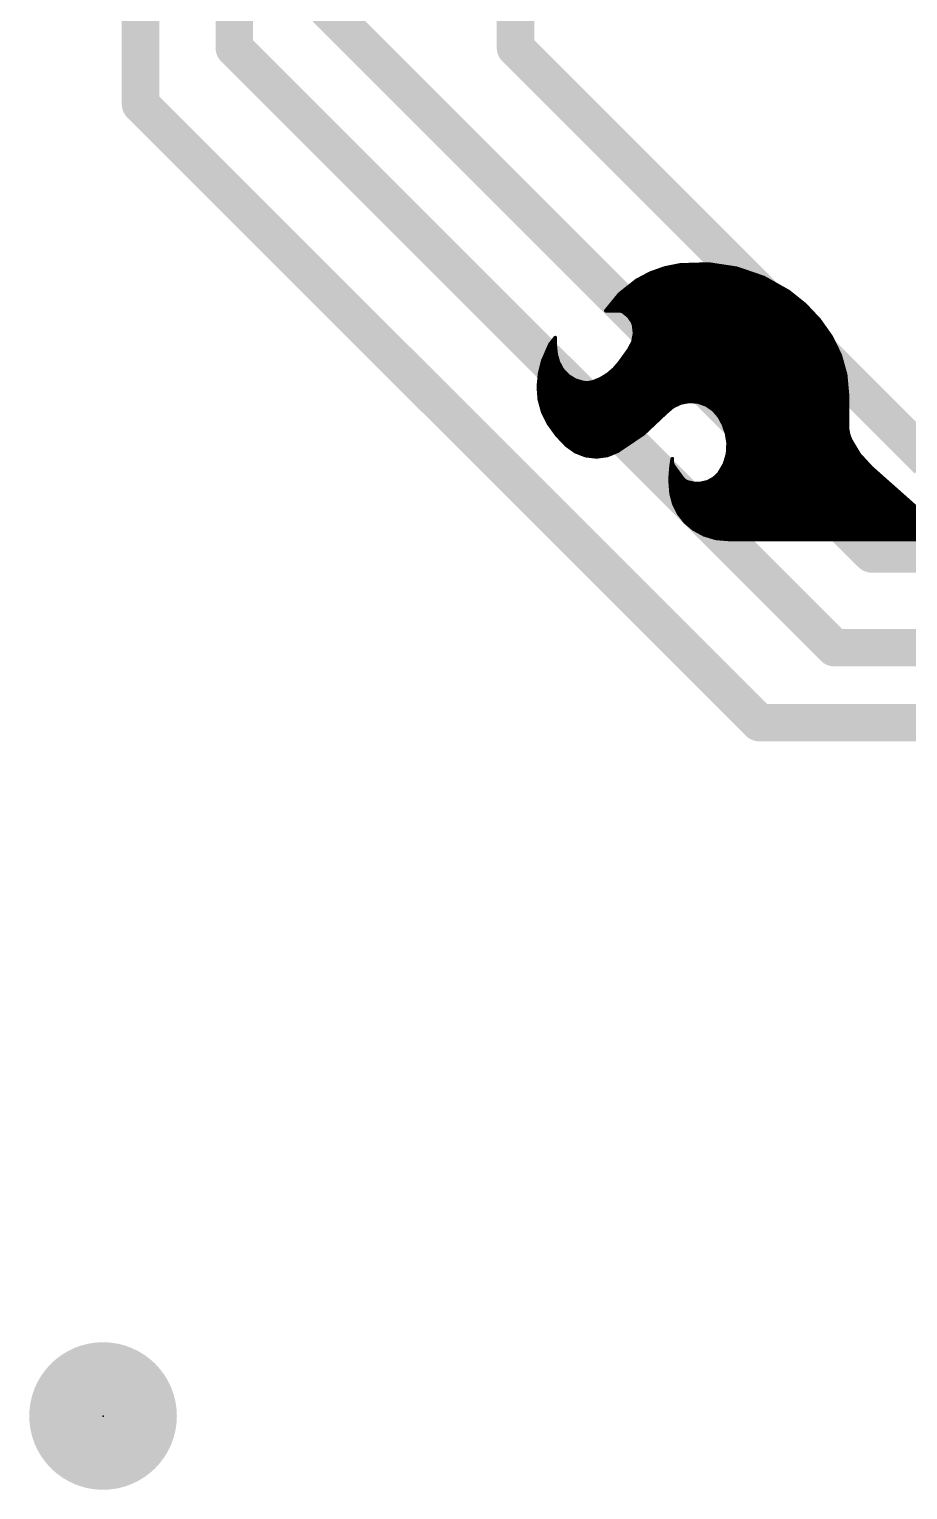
# Model space of a CAD drawing. Extents: x -0.1 to 53.5, y -15.6 to 62.5.
# Drawn here: x 6.1 to 12.05, y 3.31 to 13.21 of the extents above; entities that cross this region are included whole.
import ezdxf

# ---------------------------------------------------------------- set-up
doc = ezdxf.new("R2010")
doc.units = 0
for name, color, linetype in [('1', 12, 'CONTINUOUS'), ('16', 132, 'CONTINUOUS'), ('21', 41, 'CONTINUOUS'), ('23', 53, 'CONTINUOUS')]:
    doc.layers.add(name, color=color, linetype=linetype)

# ---------------------------------------------------------------- blocks, each defined once
blk = doc.blocks.new('PIE')
at = {"const_width": 0.5}
blk.add_lwpolyline([(0, -0.25, 1), (0, 0.25, 1), (0, -0.25)], format="xyb", dxfattribs=at)

msp = doc.modelspace()

# ---------------------------------------------------------------- linework, layer by layer
at = {"layer": '16', "const_width": 0.254}
for points in [[(9.398, 13.081), (9.398, 19.812)], [(8.128, 13.335), (8.128, 19.685)], [(7.493, 13.081), (7.493, 17.653)], [(6.858, 12.7), (6.858, 16.129)], [(11.811, 9.652), (8.128, 13.335)], [(11.557, 9.017), (7.493, 13.081)], [(10.922, 11.557), (9.398, 13.081)], [(11.049, 8.509), (6.858, 12.7)], [(12.192, 10.287), (10.922, 11.557)], [(11.811, 9.652), (31.115, 9.652)], [(11.557, 9.017), (30.353, 9.017)], [(11.049, 8.509), (29.591, 8.509)]]:
    msp.add_lwpolyline(points, dxfattribs=at)
at = {"layer": '16', "const_width": 0.127}
for points in [[(8.0645, 13.335, 1), (8.1915, 13.335)], [(7.5379, 13.1259, 1), (7.4481, 13.0361)], [(9.4429, 13.1259, 1), (9.3531, 13.0361)], [(7.4295, 13.081, 1), (7.5565, 13.081)], [(9.3345, 13.081, 1), (9.4615, 13.081)], [(6.9029, 12.7449, 1), (6.8131, 12.6551)], [(6.7945, 12.7, 1), (6.9215, 12.7)], [(10.9669, 11.6019, 1), (10.8771, 11.5121)], [(10.8771, 11.5121, 1), (10.9669, 11.6019)], [(11.811, 9.7155, 1), (11.811, 9.5885)], [(11.7661, 9.6071, 1), (11.8559, 9.6969)], [(11.557, 9.0805, 1), (11.557, 8.9535)], [(11.5121, 8.9721, 1), (11.6019, 9.0619)], [(11.049, 8.5725, 1), (11.049, 8.4455)], [(11.0041, 8.4641, 1), (11.0939, 8.5539)]]:
    msp.add_lwpolyline(points, format="xyb", dxfattribs=at)
at = {"layer": '21', "const_width": 0.0254}
for points in [[(10.4091, 11.5896), (10.3093, 11.5538)], [(10.3889, 11.5824), (10.9114, 11.5824)], [(10.5131, 11.6103), (10.4091, 11.5896)], [(10.5005, 11.6078), (10.7623, 11.6078)], [(10.7059, 11.6163), (10.5131, 11.6103)], [(10.8966, 11.5875), (10.7059, 11.6163)], [(11.079, 11.5247), (10.8966, 11.5875)], [(10.2159, 11.5037), (10.1022, 11.4131)], [(10.1872, 11.4808), (11.1569, 11.4808)], [(10.3093, 11.5538), (10.2159, 11.5037)], [(10.2206, 11.5062), (11.1118, 11.5062)], [(10.2679, 11.5316), (11.0589, 11.5316)], [(10.3181, 11.557), (10.9852, 11.557)], [(11.2471, 11.43), (11.079, 11.5247)], [(10.1022, 11.4131), (10.0101, 11.3005)], [(10.0745, 11.3792), (11.3107, 11.3792)], [(10.0953, 11.4046), (11.2789, 11.4046)], [(10.1234, 11.43), (11.2471, 11.43)], [(10.1553, 11.4554), (11.202, 11.4554)], [(11.3578, 11.3416), (11.2471, 11.43)], [(10.0101, 11.3005), (10.099, 11.3005)], [(10.0121, 11.303), (11.3941, 11.303)], [(10.0329, 11.3284), (11.3702, 11.3284)], [(10.0537, 11.3538), (11.3425, 11.3538)], [(10.099, 11.3005), (10.1135, 11.2985)], [(10.1135, 11.2985), (10.127, 11.2928)], [(10.127, 11.2928), (10.1637, 11.2631)], [(10.1458, 11.2776), (11.4181, 11.2776)], [(11.455, 11.2384), (11.3578, 11.3416)], [(10.1637, 11.2631), (10.1905, 11.2243)], [(10.1712, 11.2522), (11.442, 11.2522)], [(10.1888, 11.2268), (11.4632, 11.2268)], [(10.1905, 11.2243), (10.1981, 11.2039)], [(10.1981, 11.2039), (10.2042, 11.1467)], [(10.1984, 11.2014), (11.4811, 11.2014)], [(10.2011, 11.176), (11.4991, 11.176)], [(11.5367, 11.1227), (11.455, 11.2384)], [(9.6647, 11.115), (9.6309, 11.0715)], [(9.6331, 11.0744), (9.6672, 11.0744)], [(9.6529, 11.0998), (9.6672, 11.0998)], [(9.6672, 11.1175), (9.6647, 11.115)], [(9.6672, 11.0566), (9.6672, 11.1176)], [(9.6672, 11.1176), (9.6672, 11.1175)], [(10.1938, 11.0901), (10.1676, 11.0388)], [(10.1858, 11.0744), (11.5603, 11.0744)], [(10.2042, 11.1467), (10.1938, 11.0901)], [(10.1956, 11.0998), (11.5479, 11.0998)], [(10.2003, 11.1252), (11.5349, 11.1252)], [(10.2038, 11.1506), (11.517, 11.1506)], [(11.5967, 10.9997), (11.5367, 11.1227)], [(9.5936, 10.9855), (9.5834, 10.9626)], [(9.6088, 11.0211), (9.5936, 10.9855)], [(9.599, 10.9982), (9.6747, 10.9982)], [(9.6309, 11.0715), (9.6088, 11.0211)], [(9.6099, 11.0236), (9.6709, 11.0236)], [(9.621, 11.049), (9.6681, 11.049)], [(9.6731, 11.0037), (9.6672, 11.0566)], [(9.6876, 10.9525), (9.6731, 11.0037)], [(10.1676, 11.0388), (10.1016, 10.9474)], [(10.1383, 10.9982), (11.5971, 10.9982)], [(10.1566, 11.0236), (11.585, 11.0236)], [(10.1728, 11.049), (11.5726, 11.049)], [(11.6335, 10.8678), (11.5967, 10.9997)], [(9.5834, 10.9626), (9.5615, 10.8749)], [(9.5669, 10.8966), (9.7194, 10.8966)], [(9.5732, 10.922), (9.7038, 10.922)], [(9.5796, 10.9474), (9.6903, 10.9474)], [(9.5879, 10.9728), (9.6819, 10.9728)], [(9.7146, 10.9017), (9.6876, 10.9525)], [(9.7538, 10.8597), (9.7146, 10.9017)], [(10.0652, 10.905), (10.0228, 10.8687)], [(10.0554, 10.8966), (11.6255, 10.8966)], [(10.1016, 10.9474), (10.0652, 10.905)], [(10.0798, 10.922), (11.6184, 10.922)], [(10.1016, 10.9474), (11.6113, 10.9474)], [(10.1199, 10.9728), (11.6042, 10.9728)], [(9.5615, 10.8749), (9.5529, 10.7848)], [(9.5529, 10.7848), (9.5595, 10.6979)], [(9.5539, 10.795), (11.6401, 10.795)], [(9.5563, 10.8204), (9.8325, 10.8204)], [(9.5587, 10.8458), (9.7763, 10.8458)], [(9.5611, 10.8712), (9.7431, 10.8712)], [(9.8027, 10.8294), (9.7538, 10.8597)], [(9.8577, 10.8128), (9.8027, 10.8294)], [(9.8911, 10.8114), (9.8577, 10.8128)], [(9.9238, 10.8179), (9.8911, 10.8114)], [(9.9753, 10.8394), (9.9238, 10.8179)], [(9.9298, 10.8204), (11.6378, 10.8204)], [(10.0228, 10.8687), (9.9753, 10.8394)], [(9.9857, 10.8458), (11.6355, 10.8458)], [(10.0257, 10.8712), (11.6326, 10.8712)], [(11.6459, 10.7315), (11.6335, 10.8678)], [(9.5541, 10.7696), (11.6424, 10.7696)], [(9.556, 10.7442), (11.6447, 10.7442)], [(9.5579, 10.7188), (11.6459, 10.7188)], [(9.5595, 10.6979), (9.5827, 10.6139)], [(9.5608, 10.6934), (11.6459, 10.6934)], [(10.5174, 10.6759), (10.5754, 10.6866)], [(10.5754, 10.6866), (10.6343, 10.682)], [(10.6343, 10.682), (10.69, 10.6624)], [(11.6459, 10.5029), (11.6459, 10.7315)], [(9.5678, 10.668), (10.5009, 10.668)], [(9.5748, 10.6426), (10.4549, 10.6426)], [(9.5818, 10.6172), (10.4251, 10.6172)], [(9.5827, 10.6139), (9.6215, 10.5359)], [(9.5937, 10.5918), (10.3976, 10.5918)], [(10.2647, 10.4666), (10.4191, 10.6121)], [(10.4191, 10.6121), (10.464, 10.6504)], [(10.464, 10.6504), (10.5174, 10.6759)], [(10.6741, 10.668), (11.6459, 10.668)], [(10.69, 10.6624), (10.7387, 10.629)], [(10.7189, 10.6426), (11.6459, 10.6426)], [(10.7387, 10.629), (10.7772, 10.5842)], [(10.7489, 10.6172), (11.6459, 10.6172)], [(10.7707, 10.5918), (11.6459, 10.5918)], [(10.7772, 10.5842), (10.8076, 10.5278)], [(9.6063, 10.5664), (10.3706, 10.5664)], [(9.619, 10.541), (10.3437, 10.541)], [(9.6215, 10.5359), (9.6775, 10.4582)], [(9.6361, 10.5156), (10.3167, 10.5156)], [(9.6545, 10.4902), (10.2897, 10.4902)], [(10.7868, 10.5664), (11.6459, 10.5664)], [(10.8005, 10.541), (11.6459, 10.541)], [(10.8076, 10.5278), (10.8281, 10.4671)], [(10.8117, 10.5156), (11.6459, 10.5156)], [(10.8203, 10.4902), (11.6481, 10.4902)], [(11.6527, 10.4639), (11.6459, 10.5029)], [(9.6728, 10.4648), (10.262, 10.4648)], [(9.6775, 10.4582), (9.7434, 10.3886)], [(9.6953, 10.4394), (10.2244, 10.4394)], [(9.7194, 10.414), (10.1867, 10.414)], [(9.7434, 10.3886), (9.8038, 10.3455)], [(9.7434, 10.3886), (10.1491, 10.3886)], [(10.0889, 10.348), (10.2647, 10.4666)], [(10.8281, 10.4671), (10.8382, 10.4038)], [(10.8285, 10.4648), (11.6526, 10.4648)], [(10.8325, 10.4394), (11.6616, 10.4394)], [(10.8382, 10.4038), (10.8345, 10.3298)], [(10.8366, 10.414), (11.6738, 10.414)], [(10.8374, 10.3886), (11.6889, 10.3886)], [(11.6662, 10.4267), (11.6527, 10.4639)], [(11.7264, 10.3255), (11.6662, 10.4267)], [(9.7789, 10.3632), (10.1114, 10.3632)], [(9.8038, 10.3455), (9.873, 10.3187)], [(9.8236, 10.3378), (10.0638, 10.3378)], [(9.873, 10.3187), (9.9467, 10.3101)], [(9.9268, 10.3124), (9.9638, 10.3124)], [(9.9467, 10.3101), (10.0202, 10.32)], [(10.0202, 10.32), (10.0889, 10.348)], [(10.4597, 10.2972), (10.4521, 10.2489)], [(10.458, 10.2795), (10.4597, 10.2972)], [(10.4581, 10.287), (10.4587, 10.287)], [(10.8345, 10.3298), (10.8129, 10.259)], [(10.8215, 10.287), (11.7617, 10.287)], [(10.8292, 10.3124), (11.7384, 10.3124)], [(10.8349, 10.3378), (11.7191, 10.3378)], [(10.8362, 10.3632), (11.704, 10.3632)], [(11.8059, 10.2387), (11.7264, 10.3255)], [(10.4521, 10.2489), (10.4448, 10.1549)], [(10.4471, 10.1854), (10.5142, 10.1854)], [(10.4491, 10.2108), (10.4957, 10.2108)], [(10.4511, 10.2362), (10.4773, 10.2362)], [(10.4541, 10.2616), (10.4617, 10.2616)], [(10.4615, 10.2621), (10.458, 10.2795)], [(10.4699, 10.2464), (10.4615, 10.2621)], [(10.5308, 10.1625), (10.4699, 10.2464)], [(10.7747, 10.1956), (10.7393, 10.1619)], [(10.764, 10.1854), (11.8659, 10.1854)], [(10.8129, 10.259), (10.7747, 10.1956)], [(10.7839, 10.2108), (11.8373, 10.2108)], [(10.7992, 10.2362), (11.8087, 10.2362)], [(10.8137, 10.2616), (11.7849, 10.2616)], [(12.3546, 9.7511), (11.8059, 10.2387)], [(10.4448, 10.1549), (10.4521, 10.0609)], [(10.4451, 10.16), (10.5332, 10.16)], [(10.4463, 10.1346), (10.5842, 10.1346)], [(10.4483, 10.1092), (11.9516, 10.1092)], [(10.4503, 10.0838), (11.9802, 10.0838)], [(10.5442, 10.1487), (10.5308, 10.1625)], [(10.5613, 10.1397), (10.5442, 10.1487)], [(10.6058, 10.1298), (10.5613, 10.1397)], [(10.6514, 10.1298), (10.6058, 10.1298)], [(10.6959, 10.1397), (10.6514, 10.1298)], [(10.673, 10.1346), (11.923, 10.1346)], [(10.7393, 10.1619), (10.6959, 10.1397)], [(10.7356, 10.16), (11.8945, 10.16)], [(10.4521, 10.0609), (10.4705, 9.991)], [(10.4528, 10.0584), (12.0088, 10.0584)], [(10.4594, 10.033), (12.0374, 10.033)], [(10.4661, 10.0076), (12.066, 10.0076)], [(10.4705, 9.991), (10.5026, 9.9262)], [(10.4749, 9.9822), (12.0945, 9.9822)], [(10.4874, 9.9568), (12.1231, 9.9568)], [(10.5, 9.9314), (12.1517, 9.9314)], [(10.5026, 9.9262), (10.547, 9.8692)], [(10.5183, 9.906), (12.1803, 9.906)], [(10.5381, 9.8806), (12.2089, 9.8806)], [(10.547, 9.8692), (10.602, 9.8222)], [(10.5634, 9.8552), (12.2375, 9.8552)], [(10.5931, 9.8298), (12.266, 9.8298)], [(10.602, 9.8222), (10.6752, 9.7821)], [(10.6345, 9.8044), (12.2946, 9.8044)], [(10.6752, 9.7821), (10.7551, 9.7581)], [(10.6855, 9.779), (12.3232, 9.779)], [(10.7551, 9.7581), (10.8382, 9.7511)], [(10.8083, 9.7536), (12.3518, 9.7536)], [(10.8382, 9.7511), (12.3546, 9.7511)]]:
    msp.add_lwpolyline(points, dxfattribs=at)
at = {"layer": '21', "const_width": 0.0127}
for points in [[(10.3889, 11.5887, 1), (10.3889, 11.5761)], [(10.4079, 11.5959, 1), (10.4104, 11.5834)], [(10.4113, 11.5837, 1), (10.407, 11.5956)], [(10.5005, 11.6142, 1), (10.5005, 11.6015)], [(10.5129, 11.6166, 1), (10.5133, 11.604)], [(10.5143, 11.6041, 1), (10.5119, 11.6165)], [(10.7069, 11.6226, 1), (10.705, 11.6101)], [(10.7061, 11.61, 1), (10.7057, 11.6227)], [(10.7623, 11.6015, 1), (10.7623, 11.6142)], [(10.8987, 11.5935, 1), (10.8946, 11.5815)], [(10.8957, 11.5812, 1), (10.8976, 11.5938)], [(10.9114, 11.5761, 1), (10.9114, 11.5887)], [(10.1872, 11.4871, 1), (10.1872, 11.4745)], [(10.2129, 11.5093, 1), (10.2189, 11.4981)], [(10.2199, 11.4987, 1), (10.2119, 11.5087)], [(10.2206, 11.5125, 1), (10.2206, 11.4999)], [(10.2679, 11.538, 1), (10.2679, 11.5253)], [(10.3072, 11.5598, 1), (10.3115, 11.5479)], [(10.3123, 11.5482, 1), (10.3063, 11.5594)], [(10.3181, 11.5633, 1), (10.3181, 11.5507)], [(10.9852, 11.5507, 1), (10.9852, 11.5633)], [(11.0589, 11.5253, 1), (11.0589, 11.538)], [(11.0821, 11.5302, 1), (11.0759, 11.5191)], [(11.077, 11.5187, 1), (11.0811, 11.5307)], [(11.1118, 11.4999, 1), (11.1118, 11.5125)], [(11.1569, 11.4745, 1), (11.1569, 11.4871)], [(10.0745, 11.3856, 1), (10.0745, 11.3729)], [(10.0953, 11.4109, 1), (10.0953, 11.3983)], [(10.0982, 11.418, 1), (10.1061, 11.4081)], [(10.1071, 11.409, 1), (10.0973, 11.4171)], [(10.1234, 11.4363, 1), (10.1234, 11.4237)], [(10.1553, 11.4618, 1), (10.1553, 11.4491)], [(11.202, 11.4491, 1), (11.202, 11.4618)], [(11.2511, 11.435, 1), (11.2431, 11.425)], [(11.244, 11.4245, 1), (11.2502, 11.4355)], [(11.2471, 11.4237, 1), (11.2471, 11.4363)], [(11.2789, 11.3983, 1), (11.2789, 11.4109)], [(11.3107, 11.3729, 1), (11.3107, 11.3856)], [(10.0101, 11.3069, 1), (10.0101, 11.2942)], [(10.0052, 11.3045, 1), (10.015, 11.2965)], [(10.0121, 11.3094, 1), (10.0121, 11.2967)], [(10.0329, 11.3347, 1), (10.0329, 11.3221)], [(10.0537, 11.3601, 1), (10.0537, 11.3475)], [(10.0999, 11.3068, 1), (10.0981, 11.2942)], [(10.099, 11.2942, 1), (10.099, 11.3069)], [(10.116, 11.3044, 1), (10.111, 11.2927)], [(10.1127, 11.2922, 1), (10.1144, 11.3048)], [(10.131, 11.2977, 1), (10.123, 11.2879)], [(10.1245, 11.287, 1), (10.1295, 11.2986)], [(10.1458, 11.284, 1), (10.1458, 11.2713)], [(11.3425, 11.3475, 1), (11.3425, 11.3601)], [(11.3624, 11.3459, 1), (11.3532, 11.3372)], [(11.3538, 11.3366, 1), (11.3618, 11.3465)], [(11.3702, 11.3221, 1), (11.3702, 11.3347)], [(11.3941, 11.2967, 1), (11.3941, 11.3094)], [(11.4181, 11.2713, 1), (11.4181, 11.284)], [(10.1689, 11.2667, 1), (10.1585, 11.2595)], [(10.1597, 11.2582, 1), (10.1677, 11.2681)], [(10.1712, 11.2585, 1), (10.1712, 11.2459)], [(10.1888, 11.2332, 1), (10.1888, 11.2205)], [(10.1965, 11.2265, 1), (10.1845, 11.2221)], [(10.1853, 11.2207, 1), (10.1957, 11.2279)], [(10.2044, 11.2046, 1), (10.1918, 11.2032)], [(10.1984, 11.2078, 1), (10.1984, 11.1951)], [(10.1921, 11.2017, 1), (10.2041, 11.2061)], [(10.2011, 11.1823, 1), (10.2011, 11.1697)], [(11.442, 11.2459, 1), (11.442, 11.2585)], [(11.4602, 11.2421, 1), (11.4498, 11.2348)], [(11.4503, 11.2341, 1), (11.4596, 11.2428)], [(11.4632, 11.2205, 1), (11.4632, 11.2332)], [(11.4811, 11.1951, 1), (11.4811, 11.2078)], [(11.4991, 11.1697, 1), (11.4991, 11.1823)], [(9.6331, 11.0808, 1), (9.6331, 11.0681)], [(9.6529, 11.1061, 1), (9.6529, 11.0935)], [(9.6602, 11.1195, 1), (9.6692, 11.1105)], [(9.6697, 11.1111, 1), (9.6597, 11.1189)], [(9.6736, 11.1176, 1), (9.6609, 11.1176)], [(9.6736, 11.1176, 1), (9.6609, 11.1176)], [(9.6609, 11.1175, 1), (9.6736, 11.1175)], [(9.6717, 11.113, 1), (9.6627, 11.122)], [(9.6672, 11.0935, 1), (9.6672, 11.1061)], [(9.6672, 11.0681, 1), (9.6672, 11.0808)], [(10.1858, 11.0808, 1), (10.1858, 11.0681)], [(10.1875, 11.0912, 1), (10.2, 11.0889)], [(10.1994, 11.0872, 1), (10.1881, 11.093)], [(10.1956, 11.1061, 1), (10.1956, 11.0935)], [(10.2003, 11.1316, 1), (10.2003, 11.1189)], [(10.2038, 11.157, 1), (10.2038, 11.1443)], [(10.1979, 11.146, 1), (10.2106, 11.1473)], [(10.2105, 11.1455, 1), (10.198, 11.1478)], [(11.517, 11.1443, 1), (11.517, 11.157)], [(11.5424, 11.1255, 1), (11.531, 11.1199)], [(11.5315, 11.119, 1), (11.5419, 11.1264)], [(11.5349, 11.1189, 1), (11.5349, 11.1316)], [(11.5479, 11.0935, 1), (11.5479, 11.1061)], [(11.5603, 11.0681, 1), (11.5603, 11.0808)], [(9.5878, 10.988, 1), (9.5994, 10.983)], [(9.5994, 10.9829, 1), (9.5878, 10.9881)], [(9.599, 11.0046, 1), (9.599, 10.9919)], [(9.603, 11.0236, 1), (9.6146, 11.0186)], [(9.6146, 11.0186, 1), (9.603, 11.0236)], [(9.6099, 11.0299, 1), (9.6099, 11.0173)], [(9.621, 11.0554, 1), (9.621, 11.0427)], [(9.6259, 11.0754, 1), (9.6359, 11.0676)], [(9.6367, 11.069, 1), (9.6251, 11.0741)], [(9.6735, 11.0573, 1), (9.6609, 11.0559)], [(9.6609, 11.0566, 1), (9.6736, 11.0566)], [(9.6792, 11.0054, 1), (9.667, 11.002)], [(9.6668, 11.003, 1), (9.6794, 11.0044)], [(9.6681, 11.0427, 1), (9.6681, 11.0554)], [(9.6709, 11.0173, 1), (9.6709, 11.0299)], [(9.6747, 10.9919, 1), (9.6747, 11.0046)], [(10.1383, 11.0046, 1), (10.1383, 10.9919)], [(10.1566, 11.0299, 1), (10.1566, 11.0173)], [(10.1619, 11.0417, 1), (10.1733, 11.0359)], [(10.1727, 11.0351, 1), (10.1625, 11.0425)], [(10.1728, 11.0554, 1), (10.1728, 11.0427)], [(11.5726, 11.0427, 1), (11.5726, 11.0554)], [(11.585, 11.0173, 1), (11.585, 11.0299)], [(11.6028, 11.0014, 1), (11.5906, 10.998)], [(11.591, 10.9969, 1), (11.6024, 11.0024)], [(11.5971, 10.9919, 1), (11.5971, 11.0046)], [(9.5669, 10.903, 1), (9.5669, 10.8903)], [(9.5732, 10.9284, 1), (9.5732, 10.9157)], [(9.5796, 10.9537, 1), (9.5796, 10.9411)], [(9.5776, 10.9652, 1), (9.5892, 10.96)], [(9.5896, 10.9611, 1), (9.5772, 10.9641)], [(9.5879, 10.9792, 1), (9.5879, 10.9665)], [(9.6932, 10.9555, 1), (9.682, 10.9495)], [(9.6815, 10.9508, 1), (9.6937, 10.9542)], [(9.6819, 10.9665, 1), (9.6819, 10.9792)], [(9.6903, 10.9411, 1), (9.6903, 10.9537)], [(9.7038, 10.9157, 1), (9.7038, 10.9284)], [(9.7192, 10.9061, 1), (9.7099, 10.8974)], [(9.709, 10.8988, 1), (9.7202, 10.9047)], [(9.7194, 10.8903, 1), (9.7194, 10.903)], [(10.0554, 10.903, 1), (10.0554, 10.8903)], [(10.0604, 10.9092, 1), (10.07, 10.9009)], [(10.0693, 10.9002, 1), (10.0611, 10.9099)], [(10.0798, 10.9284, 1), (10.0798, 10.9157)], [(10.0965, 10.9511, 1), (10.1067, 10.9437)], [(10.1016, 10.9537, 1), (10.1016, 10.9411)], [(10.1064, 10.9433, 1), (10.0968, 10.9515)], [(10.1199, 10.9792, 1), (10.1199, 10.9665)], [(11.6042, 10.9665, 1), (11.6042, 10.9792)], [(11.6113, 10.9411, 1), (11.6113, 10.9537)], [(11.6184, 10.9157, 1), (11.6184, 10.9284)], [(11.6255, 10.8903, 1), (11.6255, 10.903)], [(9.5592, 10.7853, 1), (9.5466, 10.7843)], [(9.5466, 10.7854, 1), (9.5592, 10.7842)], [(9.5539, 10.8013, 1), (9.5539, 10.7887)], [(9.5563, 10.8268, 1), (9.5563, 10.8141)], [(9.5587, 10.8521, 1), (9.5587, 10.8395)], [(9.5611, 10.8775, 1), (9.5611, 10.8649)], [(9.5678, 10.8742, 1), (9.5551, 10.8755)], [(9.5553, 10.8764, 1), (9.5676, 10.8733)], [(9.7431, 10.8649, 1), (9.7431, 10.8775)], [(9.7572, 10.8651, 1), (9.7505, 10.8544)], [(9.7492, 10.8554, 1), (9.7585, 10.8641)], [(9.7763, 10.8395, 1), (9.7763, 10.8521)], [(9.8045, 10.8355, 1), (9.8008, 10.8233)], [(9.7993, 10.824, 1), (9.806, 10.8348)], [(9.8325, 10.8141, 1), (9.8325, 10.8268)], [(9.858, 10.8191, 1), (9.8574, 10.8065)], [(9.8559, 10.8067, 1), (9.8595, 10.8189)], [(9.8898, 10.8176, 1), (9.8923, 10.8052)], [(9.8908, 10.805, 1), (9.8913, 10.8177)], [(9.9214, 10.8238, 1), (9.9262, 10.812)], [(9.925, 10.8117, 1), (9.9226, 10.8241)], [(9.9298, 10.8268, 1), (9.9298, 10.8141)], [(9.972, 10.8448, 1), (9.9786, 10.834)], [(9.9778, 10.8335, 1), (9.9729, 10.8452)], [(9.9857, 10.8521, 1), (9.9857, 10.8395)], [(10.0187, 10.8735, 1), (10.0269, 10.8639)], [(10.0257, 10.8775, 1), (10.0257, 10.8649)], [(10.0261, 10.8633, 1), (10.0195, 10.8741)], [(11.6398, 10.8684, 1), (11.6272, 10.8672)], [(11.6274, 10.8661, 1), (11.6396, 10.8695)], [(11.6326, 10.8649, 1), (11.6326, 10.8775)], [(11.6355, 10.8395, 1), (11.6355, 10.8521)], [(11.6378, 10.8141, 1), (11.6378, 10.8268)], [(11.6401, 10.7887, 1), (11.6401, 10.8013)], [(9.5541, 10.7759, 1), (9.5541, 10.7633)], [(9.556, 10.7506, 1), (9.556, 10.7379)], [(9.5579, 10.7251, 1), (9.5579, 10.7125)], [(9.5656, 10.6996, 1), (9.5534, 10.6962)], [(9.5532, 10.6974, 1), (9.5659, 10.6984)], [(9.5608, 10.6997, 1), (9.5608, 10.6871)], [(10.5759, 10.693, 1), (10.5749, 10.6803)], [(10.5766, 10.6804, 1), (10.5743, 10.6929)], [(10.6364, 10.688, 1), (10.6322, 10.6761)], [(10.6338, 10.6757, 1), (10.6348, 10.6884)], [(11.6523, 10.7315, 1), (11.6396, 10.7315)], [(11.6396, 10.7309, 1), (11.6522, 10.7321)], [(11.6424, 10.7633, 1), (11.6424, 10.7759)], [(11.6447, 10.7379, 1), (11.6447, 10.7506)], [(11.6459, 10.7125, 1), (11.6459, 10.7251)], [(11.6459, 10.6871, 1), (11.6459, 10.6997)], [(9.5678, 10.6744, 1), (9.5678, 10.6617)], [(9.5748, 10.6489, 1), (9.5748, 10.6363)], [(9.5818, 10.6235, 1), (9.5818, 10.6109)], [(9.5884, 10.6167, 1), (9.577, 10.6111)], [(9.5766, 10.6122, 1), (9.5888, 10.6156)], [(9.5937, 10.5982, 1), (9.5937, 10.5855)], [(10.3976, 10.5855, 1), (10.3976, 10.5982)], [(10.415, 10.6169, 1), (10.4232, 10.6073)], [(10.4235, 10.6075, 1), (10.4147, 10.6167)], [(10.4251, 10.6109, 1), (10.4251, 10.6235)], [(10.4549, 10.6363, 1), (10.4549, 10.6489)], [(10.4613, 10.6562, 1), (10.4668, 10.6447)], [(10.4682, 10.6456, 1), (10.4599, 10.6553)], [(10.5009, 10.6617, 1), (10.5009, 10.6744)], [(10.5162, 10.6821, 1), (10.5185, 10.6696)], [(10.5201, 10.6701, 1), (10.5146, 10.6816)], [(10.6741, 10.6744, 1), (10.6741, 10.6617)], [(10.6936, 10.6676, 1), (10.6864, 10.6572)], [(10.6879, 10.6564, 1), (10.6921, 10.6684)], [(10.7189, 10.6489, 1), (10.7189, 10.6363)], [(10.7436, 10.6332, 1), (10.7339, 10.6249)], [(10.7352, 10.6238, 1), (10.7423, 10.6343)], [(10.7489, 10.6235, 1), (10.7489, 10.6109)], [(10.7707, 10.5982, 1), (10.7707, 10.5855)], [(10.7828, 10.5872, 1), (10.7716, 10.5812)], [(10.7724, 10.5801, 1), (10.782, 10.5883)], [(11.6459, 10.6617, 1), (11.6459, 10.6744)], [(11.6459, 10.6363, 1), (11.6459, 10.6489)], [(11.6459, 10.6109, 1), (11.6459, 10.6235)], [(11.6459, 10.5855, 1), (11.6459, 10.5982)], [(9.6063, 10.5727, 1), (9.6063, 10.5601)], [(9.619, 10.5473, 1), (9.619, 10.5347)], [(9.6267, 10.5396, 1), (9.6163, 10.5322)], [(9.6158, 10.5331, 1), (9.6272, 10.5387)], [(9.6361, 10.522, 1), (9.6361, 10.5093)], [(9.6545, 10.4965, 1), (9.6545, 10.4839)], [(10.2897, 10.4839, 1), (10.2897, 10.4965)], [(10.3167, 10.5093, 1), (10.3167, 10.522)], [(10.3437, 10.5347, 1), (10.3437, 10.5473)], [(10.3706, 10.5601, 1), (10.3706, 10.5727)], [(10.7868, 10.5727, 1), (10.7868, 10.5601)], [(10.8005, 10.5473, 1), (10.8005, 10.5347)], [(10.8136, 10.5298, 1), (10.8016, 10.5258)], [(10.802, 10.5248, 1), (10.8132, 10.5308)], [(10.8117, 10.522, 1), (10.8117, 10.5093)], [(10.8203, 10.4965, 1), (10.8203, 10.4839)], [(11.6522, 10.504, 1), (11.6396, 10.5018)], [(11.6396, 10.5029, 1), (11.6523, 10.5029)], [(11.6459, 10.5601, 1), (11.6459, 10.5727)], [(11.6459, 10.5347, 1), (11.6459, 10.5473)], [(11.6459, 10.5093, 1), (11.6459, 10.522)], [(11.6481, 10.4839, 1), (11.6481, 10.4965)], [(9.6728, 10.4711, 1), (9.6728, 10.4585)], [(9.6822, 10.4626, 1), (9.6729, 10.4538)], [(9.6724, 10.4545, 1), (9.6827, 10.4619)], [(9.6953, 10.4458, 1), (9.6953, 10.4331)], [(9.7194, 10.4203, 1), (9.7194, 10.4077)], [(9.7471, 10.3938, 1), (9.7397, 10.3834)], [(9.7434, 10.3949, 1), (9.7434, 10.3823)], [(9.7388, 10.3842, 1), (9.748, 10.393)], [(10.1491, 10.3823, 1), (10.1491, 10.3949)], [(10.1867, 10.4077, 1), (10.1867, 10.4203)], [(10.2244, 10.4331, 1), (10.2244, 10.4458)], [(10.2604, 10.4712, 1), (10.2691, 10.462)], [(10.2683, 10.4614, 1), (10.2612, 10.4719)], [(10.262, 10.4585, 1), (10.262, 10.4711)], [(10.8344, 10.4681, 1), (10.8219, 10.4661)], [(10.8221, 10.4651, 1), (10.8341, 10.4691)], [(10.8285, 10.4711, 1), (10.8285, 10.4585)], [(10.8325, 10.4458, 1), (10.8325, 10.4331)], [(10.8366, 10.4203, 1), (10.8366, 10.4077)], [(10.8374, 10.3949, 1), (10.8374, 10.3823)], [(10.8445, 10.4035, 1), (10.8319, 10.4041)], [(10.8319, 10.4028, 1), (10.8445, 10.4048)], [(11.6587, 10.4661, 1), (11.6468, 10.4618)], [(11.6465, 10.4628, 1), (11.659, 10.465)], [(11.6526, 10.4585, 1), (11.6526, 10.4711)], [(11.6717, 10.4299, 1), (11.6607, 10.4235)], [(11.6602, 10.4245, 1), (11.6722, 10.4289)], [(11.6616, 10.4331, 1), (11.6616, 10.4458)], [(11.6738, 10.4077, 1), (11.6738, 10.4203)], [(11.6889, 10.3823, 1), (11.6889, 10.3949)], [(9.7789, 10.3696, 1), (9.7789, 10.3569)], [(9.8061, 10.3514, 1), (9.8015, 10.3395)], [(9.8001, 10.3403, 1), (9.8075, 10.3506)], [(9.8236, 10.3441, 1), (9.8236, 10.3315)], [(9.8737, 10.325, 1), (9.8722, 10.3124)], [(9.8707, 10.3128, 1), (9.8753, 10.3247)], [(9.9268, 10.3187, 1), (9.9268, 10.3061)], [(9.9458, 10.3164, 1), (9.9475, 10.3038)], [(9.9459, 10.3038, 1), (9.9474, 10.3164)], [(9.9638, 10.3061, 1), (9.9638, 10.3187)], [(10.0178, 10.3259, 1), (10.0226, 10.3142)], [(10.021, 10.3137, 1), (10.0193, 10.3263)], [(10.0638, 10.3315, 1), (10.0638, 10.3441)], [(10.0853, 10.3533, 1), (10.0925, 10.3427)], [(10.0913, 10.3421, 1), (10.0865, 10.3539)], [(10.1114, 10.3569, 1), (10.1114, 10.3696)], [(10.4581, 10.2934, 1), (10.4581, 10.2807)], [(10.466, 10.2962, 1), (10.4534, 10.2982)], [(10.466, 10.2966, 1), (10.4534, 10.2978)], [(10.4587, 10.2807, 1), (10.4587, 10.2934)], [(10.8215, 10.2934, 1), (10.8215, 10.2807)], [(10.8292, 10.3187, 1), (10.8292, 10.3061)], [(10.8282, 10.3302, 1), (10.8409, 10.3295)], [(10.8406, 10.328, 1), (10.8285, 10.3317)], [(10.8349, 10.3441, 1), (10.8349, 10.3315)], [(10.8362, 10.3696, 1), (10.8362, 10.3569)], [(11.704, 10.3569, 1), (11.704, 10.3696)], [(11.7191, 10.3315, 1), (11.7191, 10.3441)], [(11.7311, 10.3298, 1), (11.7217, 10.3212)], [(11.7209, 10.3223, 1), (11.7318, 10.3288)], [(11.7384, 10.3061, 1), (11.7384, 10.3187)], [(11.7617, 10.2807, 1), (11.7617, 10.2934)], [(10.4471, 10.1918, 1), (10.4471, 10.1791)], [(10.4491, 10.2172, 1), (10.4491, 10.2045)], [(10.4511, 10.2425, 1), (10.4511, 10.2299)], [(10.4458, 10.2499, 1), (10.4584, 10.2479)], [(10.4584, 10.2484, 1), (10.4458, 10.2494)], [(10.4541, 10.2679, 1), (10.4541, 10.2553)], [(10.4642, 10.2808, 1), (10.4518, 10.2782)], [(10.4517, 10.2801, 1), (10.4643, 10.2789)], [(10.4671, 10.2651, 1), (10.4559, 10.2591)], [(10.4553, 10.2608, 1), (10.4677, 10.2633)], [(10.4617, 10.2553, 1), (10.4617, 10.2679)], [(10.475, 10.2501, 1), (10.4648, 10.2427)], [(10.4643, 10.2434, 1), (10.4755, 10.2494)], [(10.4773, 10.2299, 1), (10.4773, 10.2425)], [(10.4957, 10.2045, 1), (10.4957, 10.2172)], [(10.5142, 10.1791, 1), (10.5142, 10.1918)], [(10.764, 10.1918, 1), (10.764, 10.1791)], [(10.7693, 10.1989, 1), (10.7801, 10.1923)], [(10.7791, 10.191, 1), (10.7703, 10.2002)], [(10.7839, 10.2172, 1), (10.7839, 10.2045)], [(10.7992, 10.2425, 1), (10.7992, 10.2299)], [(10.8068, 10.2609, 1), (10.819, 10.2572)], [(10.8137, 10.2679, 1), (10.8137, 10.2553)], [(10.8184, 10.2557, 1), (10.8075, 10.2623)], [(11.7849, 10.2553, 1), (11.7849, 10.2679)], [(11.8101, 10.2434, 1), (11.8017, 10.234)], [(11.8012, 10.2344, 1), (11.8106, 10.243)], [(11.8087, 10.2299, 1), (11.8087, 10.2425)], [(11.8373, 10.2045, 1), (11.8373, 10.2172)], [(11.8659, 10.1791, 1), (11.8659, 10.1918)], [(10.4511, 10.1554, 1), (10.4384, 10.1544)], [(10.4384, 10.1554, 1), (10.4511, 10.1544)], [(10.4451, 10.1663, 1), (10.4451, 10.1537)], [(10.4463, 10.141, 1), (10.4463, 10.1283)], [(10.4483, 10.1156, 1), (10.4483, 10.1029)], [(10.4503, 10.0901, 1), (10.4503, 10.0775)], [(10.5353, 10.1669, 1), (10.5263, 10.1581)], [(10.5257, 10.1588, 1), (10.5359, 10.1662)], [(10.5332, 10.1537, 1), (10.5332, 10.1663)], [(10.5472, 10.1543, 1), (10.5413, 10.1431)], [(10.5397, 10.1443, 1), (10.5488, 10.1531)], [(10.5627, 10.1459, 1), (10.5599, 10.1335)], [(10.5583, 10.1341, 1), (10.5643, 10.1453)], [(10.5842, 10.1283, 1), (10.5842, 10.141)], [(10.6058, 10.1361, 1), (10.6058, 10.1234)], [(10.6044, 10.1236, 1), (10.6072, 10.136)], [(10.65, 10.136, 1), (10.6528, 10.1236)], [(10.6514, 10.1234, 1), (10.6514, 10.1361)], [(10.673, 10.141, 1), (10.673, 10.1283)], [(10.693, 10.1454, 1), (10.6988, 10.134)], [(10.6973, 10.1335, 1), (10.6945, 10.1459)], [(10.7356, 10.1663, 1), (10.7356, 10.1537)], [(10.735, 10.1665, 1), (10.7437, 10.1573)], [(10.7422, 10.1563, 1), (10.7365, 10.1676)], [(11.8945, 10.1537, 1), (11.8945, 10.1663)], [(11.923, 10.1283, 1), (11.923, 10.141)], [(11.9516, 10.1029, 1), (11.9516, 10.1156)], [(11.9802, 10.0775, 1), (11.9802, 10.0901)], [(10.4582, 10.0625, 1), (10.446, 10.0593)], [(10.4458, 10.0604, 1), (10.4584, 10.0614)], [(10.4528, 10.0648, 1), (10.4528, 10.0521)], [(10.4594, 10.0394, 1), (10.4594, 10.0267)], [(10.4661, 10.0139, 1), (10.4661, 10.0013)], [(10.4762, 9.9938, 1), (10.4648, 9.9882)], [(10.4644, 9.9894, 1), (10.4767, 9.9926)], [(12.0088, 10.0521, 1), (12.0088, 10.0648)], [(12.0374, 10.0267, 1), (12.0374, 10.0394)], [(10.4749, 9.9886, 1), (10.4749, 9.9759)], [(10.4874, 9.9632, 1), (10.4874, 9.9505)], [(10.5, 9.9377, 1), (10.5, 9.9251)], [(10.5076, 9.9301, 1), (10.4976, 9.9223)], [(10.4969, 9.9234, 1), (10.5083, 9.929)], [(10.5183, 9.9123, 1), (10.5183, 9.8997)], [(10.5381, 9.887, 1), (10.5381, 9.8743)], [(10.5511, 9.874, 1), (10.5429, 9.8643)], [(10.542, 9.8653, 1), (10.552, 9.8731)], [(10.5634, 9.8615, 1), (10.5634, 9.8489)], [(10.5931, 9.8361, 1), (10.5931, 9.8235)], [(10.6051, 9.8278, 1), (10.5989, 9.8166)], [(10.5979, 9.8174, 1), (10.6061, 9.827)], [(10.6345, 9.8108, 1), (10.6345, 9.7981)], [(10.677, 9.7882, 1), (10.6733, 9.776)], [(10.6721, 9.7765, 1), (10.6782, 9.7877)], [(10.6855, 9.7853, 1), (10.6855, 9.7727)], [(10.7556, 9.7644, 1), (10.7545, 9.7517)], [(10.7532, 9.752, 1), (10.7569, 9.7641)], [(10.8083, 9.7599, 1), (10.8083, 9.7473)], [(10.8382, 9.7575, 1), (10.8382, 9.7448)], [(10.8377, 9.7448, 1), (10.8387, 9.7574)]]:
    msp.add_lwpolyline(points, format="xyb", dxfattribs=at)
at = {"layer": '23'}
msp.add_point((6.604, 3.81), dxfattribs=at)

# ---------------------------------------------------------------- block references
at = {"layer": '1'}
msp.add_blockref('PIE', (6.604, 3.81), dxfattribs=at)

doc.saveas('drawing.dxf')
